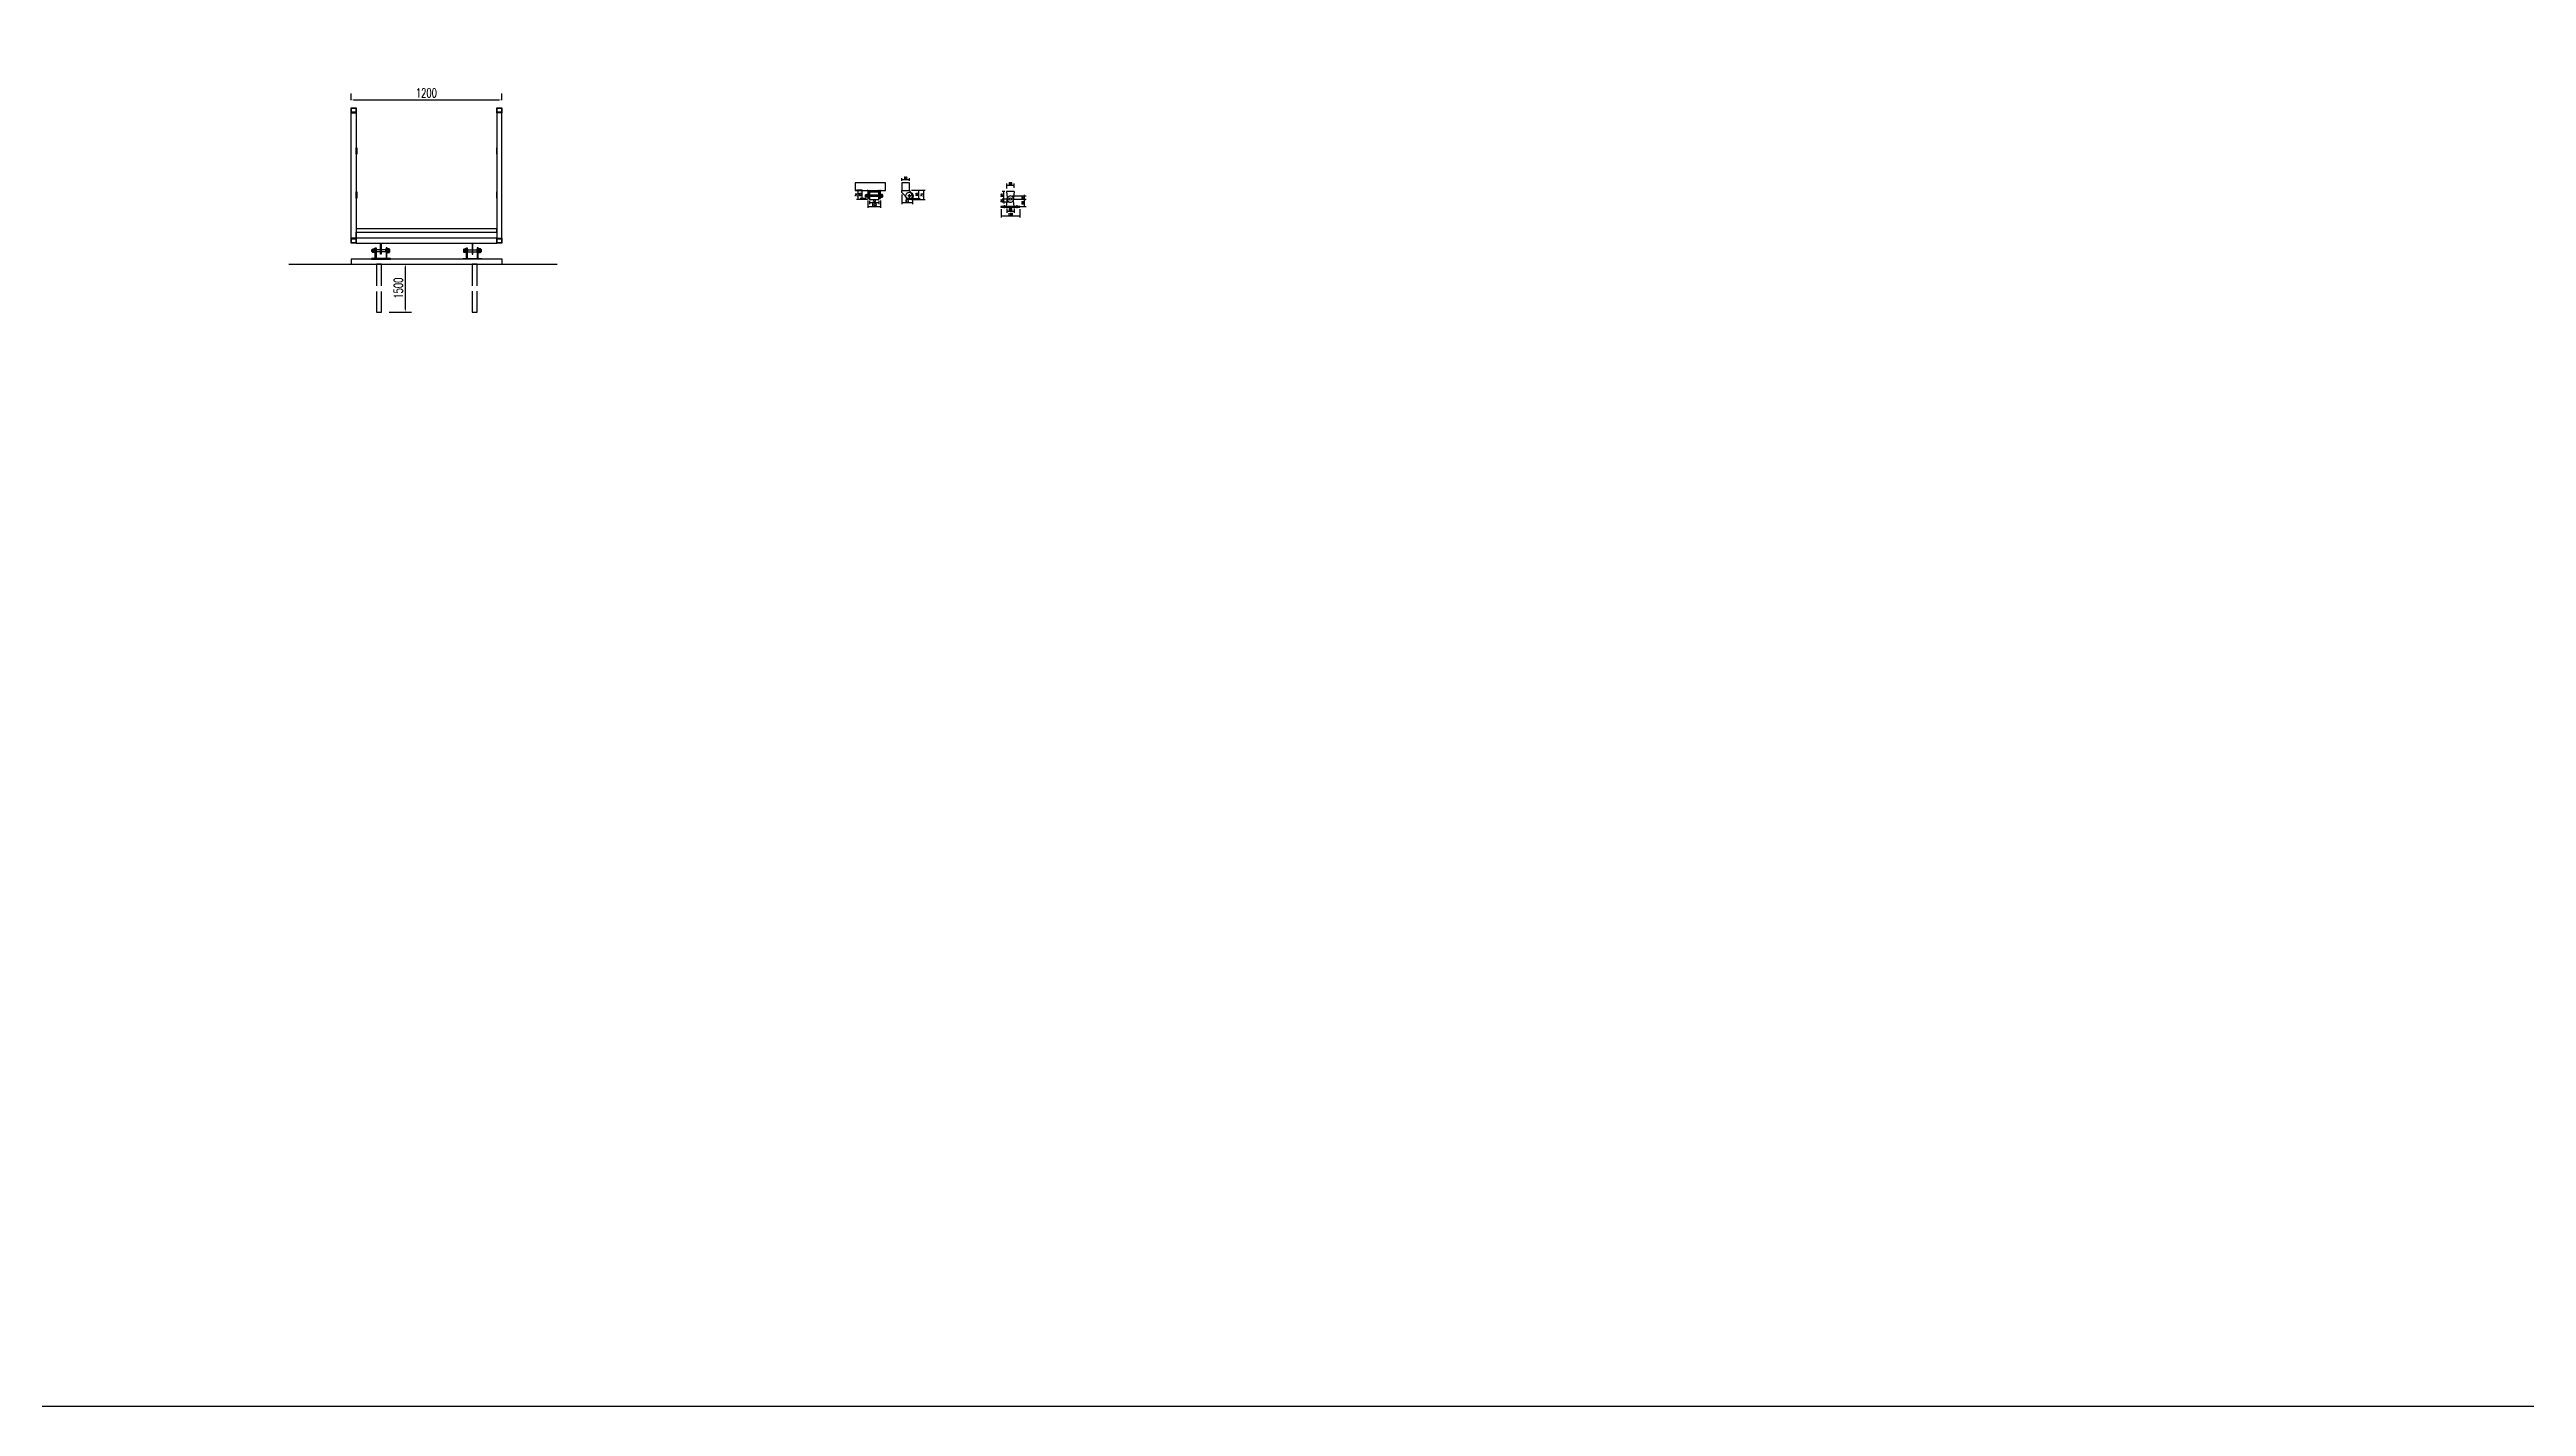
# Model space of a CAD drawing. Header units: millimetres. Extents: x -1442555 to 442606, y 1365385 to 2223627.
# Drawn here: x 353222 to 372940, y 1537524 to 1548327 of the extents above; entities that cross this region are included whole.
import ezdxf

# ---------------------------------------------------------------- set-up
doc = ezdxf.new("R2010")
doc.units = ezdxf.units.MM
doc.header["$LTSCALE"] = 10
doc.linetypes.add('ACAD_ISO03W100', pattern=[30, 12, -18])
doc.linetypes.add('CENTER2', pattern=[28.575, 19.05, -3.175, 3.175, -3.175])
doc.layers.get('0').update_dxf_attribs({"linetype": 'CONTINUOUS'})
doc.layers.get('DEFPOINTS').update_dxf_attribs({"linetype": 'CONTINUOUS'})
for name, color, linetype in [('00-HATCH(填充)', 250, 'CONTINUOUS'), ('W-STEEL_FRAME钢架', 3, 'CONTINUOUS'), ('W-WOOD_FLOOR木地板', 30, 'CONTINUOUS')]:
    doc.layers.add(name, color=color, linetype=linetype)
doc.styles.add('STANDARD_T3', font='simplex.shx', dxfattribs={"width": 0.7, "bigfont": 'gbcbig.shx'})
doc.dimstyles.new('W&&20', dxfattribs={"dimtxt": 70, "dimasz": 20, "dimexe": 50, "dimexo": 60, "dimgap": 20, "dimtad": 1, "dimdec": 0, "dimzin": 0, "dimdsep": 46, "dimtxsty": 'STANDARD_T3', "dimcen": 0.09, "dimclrd": 1, "dimclre": 1, "dimclrt": 7, "dimazin": 2, "dimtfac": 1, "dimtdec": 0, "dimtix": 1, "dimtmove": 2, "dimatfit": 3, "dimfxl": 100, "dimtolj": 1, "dimtzin": 0, "dimarcsym": 0})
doc.dimstyles.new('W&&5', dxfattribs={"dimtxt": 17.5, "dimasz": 5, "dimexe": 12.5, "dimexo": 15, "dimgap": 5, "dimtad": 1, "dimdec": 0, "dimzin": 0, "dimdsep": 46, "dimtxsty": 'STANDARD_T3', "dimcen": 0.09, "dimclrd": 1, "dimclre": 1, "dimclrt": 7, "dimazin": 2, "dimtfac": 1, "dimtdec": 0, "dimtix": 1, "dimtmove": 2, "dimatfit": 3, "dimfxl": 100, "dimtolj": 1, "dimtzin": 0, "dimarcsym": 0})

# ---------------------------------------------------------------- blocks, each defined once
blk = doc.blocks.new('*D265')
at = {"color": 1, "lineweight": -2, "transparency": 16777216}
for p, q in [((355926, 1546618), (356104, 1546618)), ((356054, 1546598), (356054, 1546257)), ((355926, 1546237), (356104, 1546237))]:
    blk.add_line(p, q, dxfattribs=at)
at = {"color": 1, "transparency": 16777216}
for points in [[(356051, 1546598), (356058, 1546598), (356054, 1546618)], [(356051, 1546257), (356058, 1546257), (356054, 1546237)]]:
    blk.add_solid(points, dxfattribs=at)
at = {"layer": 'DEFPOINTS', "color": 0, "transparency": 16777216}
for p in [(355866, 1546618), (355866, 1546237), (356054, 1546237)]:
    blk.add_point(p, dxfattribs=at)
at = {"color": 7, "transparency": 16777216, "insert": (355999, 1546427), "char_height": 70, "attachment_point": 5, "rotation": 90, "style": 'STANDARD_T3'}
blk.add_mtext('\\A1;1500', dxfattribs=at)
blk = doc.blocks.new('*D266')
at = {"color": 1, "lineweight": -2, "transparency": 16777216}
for p, q in [((355623, 1547924), (355623, 1547976)), ((355643, 1547926), (356802, 1547926)), ((356822, 1547924), (356822, 1547976))]:
    blk.add_line(p, q, dxfattribs=at)
at = {"color": 1, "transparency": 16777216}
for points in [[(355643, 1547929), (355643, 1547922), (355623, 1547926)], [(356802, 1547929), (356802, 1547922), (356822, 1547926)]]:
    blk.add_solid(points, dxfattribs=at)
at = {"layer": 'DEFPOINTS', "color": 0, "transparency": 16777216}
for p in [(355623, 1547864, 0), (356822, 1547926), (356822, 1547864, 0)]:
    blk.add_point(p, dxfattribs=at)
at = {"color": 7, "transparency": 16777216, "insert": (356222, 1547981), "char_height": 70, "attachment_point": 5, "style": 'STANDARD_T3'}
blk.add_mtext('\\A1;1200', dxfattribs=at)
blk = doc.blocks.new('*D270')
at = {"color": 1, "lineweight": -2, "transparency": 16777216}
for p, q in [((360842, 1547221), (360842, 1547259)), ((360902, 1547226), (360902, 1547259)), ((360847, 1547246), (360897, 1547246))]:
    blk.add_line(p, q, dxfattribs=at)
at = {"color": 1, "transparency": 16777216}
for points in [[(360847, 1547247), (360847, 1547246), (360842, 1547246)], [(360897, 1547247), (360897, 1547246), (360902, 1547246)]]:
    blk.add_solid(points, dxfattribs=at)
at = {"layer": 'DEFPOINTS', "color": 0, "transparency": 16777216}
for p in [(360842, 1547206), (360902, 1547246), (360902, 1547211)]:
    blk.add_point(p, dxfattribs=at)
at = {"color": 7, "transparency": 16777216, "insert": (360872, 1547260), "char_height": 17.5, "attachment_point": 5, "style": 'STANDARD_T3'}
blk.add_mtext('\\A1;60', dxfattribs=at)
blk = doc.blocks.new('*D271')
at = {"color": 1, "lineweight": -2, "transparency": 16777216}
for p, q in [((360827, 1547196), (360806, 1547196)), ((360857, 1547136), (360806, 1547136)), ((360818, 1547141), (360818, 1547191))]:
    blk.add_line(p, q, dxfattribs=at)
at = {"color": 1, "transparency": 16777216}
for points in [[(360817, 1547191), (360819, 1547191), (360818, 1547196)], [(360817, 1547141), (360819, 1547141), (360818, 1547136)]]:
    blk.add_solid(points, dxfattribs=at)
at = {"layer": 'DEFPOINTS', "color": 0, "transparency": 16777216}
for p in [(360818, 1547196), (360842, 1547196), (360872, 1547136)]:
    blk.add_point(p, dxfattribs=at)
at = {"color": 7, "transparency": 16777216, "insert": (360805, 1547166), "char_height": 17.5, "attachment_point": 5, "rotation": 90, "style": 'STANDARD_T3'}
blk.add_mtext('\\A1;60', dxfattribs=at)
blk = doc.blocks.new('*D272')
at = {"color": 1, "lineweight": -2, "transparency": 16777216}
for p, q in [((360857, 1547136), (360806, 1547136)), ((360857, 1547111), (360806, 1547111)), ((360818, 1547141), (360818, 1547146)), ((360818, 1547111), (360818, 1547136)), ((360818, 1547106), (360818, 1547101))]:
    blk.add_line(p, q, dxfattribs=at)
at = {"color": 1, "transparency": 16777216}
for points in [[(360817, 1547141), (360819, 1547141), (360818, 1547136)], [(360817, 1547106), (360819, 1547106), (360818, 1547111)]]:
    blk.add_solid(points, dxfattribs=at)
at = {"layer": 'DEFPOINTS', "color": 0, "transparency": 16777216}
for p in [(360818, 1547136), (360872, 1547136), (360872, 1547111)]:
    blk.add_point(p, dxfattribs=at)
at = {"color": 7, "transparency": 16777216, "insert": (360805, 1547123), "char_height": 17.5, "attachment_point": 5, "rotation": 90, "style": 'STANDARD_T3'}
blk.add_mtext('\\A1;25', dxfattribs=at)
blk = doc.blocks.new('*D267')
at = {"color": 1, "lineweight": -2, "transparency": 16777216}
for p, q in [((360887, 1547161), (360996, 1547161)), ((360887, 1547136), (360996, 1547136)), ((360984, 1547166), (360984, 1547171)), ((360984, 1547136), (360984, 1547161)), ((360984, 1547131), (360984, 1547126))]:
    blk.add_line(p, q, dxfattribs=at)
at = {"color": 1, "transparency": 16777216}
for points in [[(360983, 1547166), (360985, 1547166), (360984, 1547161)], [(360983, 1547131), (360985, 1547131), (360984, 1547136)]]:
    blk.add_solid(points, dxfattribs=at)
at = {"layer": 'DEFPOINTS', "color": 0, "transparency": 16777216}
for p in [(360872, 1547161), (360872, 1547136), (360984, 1547161)]:
    blk.add_point(p, dxfattribs=at)
at = {"color": 7, "transparency": 16777216, "insert": (360970, 1547148), "char_height": 17.5, "attachment_point": 5, "rotation": 90, "style": 'STANDARD_T3'}
blk.add_mtext('\\A1;25', dxfattribs=at)
blk = doc.blocks.new('*D268')
at = {"color": 1, "lineweight": -2, "transparency": 16777216}
for p, q in [((360927, 1547136), (360996, 1547136)), ((360927, 1547076), (360996, 1547076)), ((360984, 1547081), (360984, 1547131))]:
    blk.add_line(p, q, dxfattribs=at)
at = {"color": 1, "transparency": 16777216}
for points in [[(360983, 1547131), (360985, 1547131), (360984, 1547136)], [(360983, 1547081), (360985, 1547081), (360984, 1547076)]]:
    blk.add_solid(points, dxfattribs=at)
at = {"layer": 'DEFPOINTS', "color": 0, "transparency": 16777216}
for p in [(360912, 1547136), (360912, 1547076), (360984, 1547136)]:
    blk.add_point(p, dxfattribs=at)
at = {"color": 7, "transparency": 16777216, "insert": (360970, 1547106), "char_height": 17.5, "attachment_point": 5, "rotation": 90, "style": 'STANDARD_T3'}
blk.add_mtext('\\A1;60', dxfattribs=at)
blk = doc.blocks.new('*D269')
at = {"color": 1, "lineweight": -2, "transparency": 16777216}
for p, q in [((360842, 1547061), (360842, 1547028)), ((360902, 1547061), (360902, 1547028)), ((360847, 1547040), (360897, 1547040))]:
    blk.add_line(p, q, dxfattribs=at)
at = {"color": 1, "transparency": 16777216}
for points in [[(360847, 1547041), (360847, 1547040), (360842, 1547040)], [(360897, 1547041), (360897, 1547040), (360902, 1547040)]]:
    blk.add_solid(points, dxfattribs=at)
at = {"layer": 'DEFPOINTS', "color": 0, "transparency": 16777216}
for p in [(360842, 1547076), (360902, 1547076), (360902, 1547040)]:
    blk.add_point(p, dxfattribs=at)
at = {"color": 7, "transparency": 16777216, "insert": (360872, 1547054), "char_height": 17.5, "attachment_point": 5, "style": 'STANDARD_T3'}
blk.add_mtext('\\A1;60', dxfattribs=at)
blk = doc.blocks.new('*D273')
at = {"color": 1, "lineweight": -2, "transparency": 16777216}
for p, q in [((360797, 1547057), (360797, 1546990)), ((360947, 1547057), (360947, 1546990)), ((360802, 1547003), (360942, 1547003))]:
    blk.add_line(p, q, dxfattribs=at)
at = {"color": 1, "transparency": 16777216}
for points in [[(360802, 1547003), (360802, 1547002), (360797, 1547003)], [(360942, 1547003), (360942, 1547002), (360947, 1547003)]]:
    blk.add_solid(points, dxfattribs=at)
at = {"layer": 'DEFPOINTS', "color": 0, "transparency": 16777216}
for p in [(360797, 1547072, 0), (360947, 1547072, 0), (360947, 1547003)]:
    blk.add_point(p, dxfattribs=at)
at = {"color": 7, "transparency": 16777216, "insert": (360872, 1547016), "char_height": 17.5, "attachment_point": 5, "style": 'STANDARD_T3'}
blk.add_mtext('\\A1;150', dxfattribs=at)
blk = doc.blocks.new('*D277')
at = {"color": 1, "lineweight": -2, "transparency": 16777216}
for p, q in [((359692, 1547206), (359676, 1547206)), ((359722, 1547141), (359676, 1547141)), ((359689, 1547201), (359689, 1547146))]:
    blk.add_line(p, q, dxfattribs=at)
at = {"color": 1, "transparency": 16777216}
for points in [[(359688, 1547201), (359689, 1547201), (359689, 1547206)], [(359688, 1547146), (359689, 1547146), (359689, 1547141)]]:
    blk.add_solid(points, dxfattribs=at)
at = {"layer": 'DEFPOINTS', "color": 0, "transparency": 16777216}
for p in [(359689, 1547141), (359707, 1547206), (359737, 1547141)]:
    blk.add_point(p, dxfattribs=at)
at = {"color": 7, "transparency": 16777216, "insert": (359675, 1547173), "char_height": 17.5, "attachment_point": 5, "rotation": 90, "style": 'STANDARD_T3'}
blk.add_mtext('\\A1;65', dxfattribs=at)
blk = doc.blocks.new('*D274')
at = {"color": 1, "lineweight": -2, "transparency": 16777216}
for p, q in [((359692, 1547206), (359645, 1547206)), ((359735, 1547132), (359645, 1547132)), ((359658, 1547201), (359658, 1547137))]:
    blk.add_line(p, q, dxfattribs=at)
at = {"color": 1, "transparency": 16777216}
for points in [[(359657, 1547201), (359659, 1547201), (359658, 1547206)], [(359657, 1547137), (359659, 1547137), (359658, 1547132)]]:
    blk.add_solid(points, dxfattribs=at)
at = {"layer": 'DEFPOINTS', "color": 0, "transparency": 16777216}
for p in [(359658, 1547132), (359707, 1547206), (359750, 1547132)]:
    blk.add_point(p, dxfattribs=at)
at = {"color": 7, "transparency": 16777216, "insert": (359644, 1547169), "char_height": 17.5, "attachment_point": 5, "rotation": 90, "style": 'STANDARD_T3'}
blk.add_mtext('\\A1;74', dxfattribs=at)
blk = doc.blocks.new('*D275')
at = {"color": 1, "lineweight": -2, "transparency": 16777216}
for p, q in [((359737, 1547126), (359737, 1547066)), ((359742, 1547078), (359832, 1547078)), ((359837, 1547126), (359837, 1547066))]:
    blk.add_line(p, q, dxfattribs=at)
at = {"color": 1, "transparency": 16777216}
for points in [[(359742, 1547079), (359742, 1547077), (359737, 1547078)], [(359832, 1547079), (359832, 1547077), (359837, 1547078)]]:
    blk.add_solid(points, dxfattribs=at)
at = {"layer": 'DEFPOINTS', "color": 0, "transparency": 16777216}
for p in [(359737, 1547141), (359837, 1547141), (359837, 1547078)]:
    blk.add_point(p, dxfattribs=at)
at = {"color": 7, "transparency": 16777216, "insert": (359787, 1547092), "char_height": 17.5, "attachment_point": 5, "style": 'STANDARD_T3'}
blk.add_mtext('\\A1;100', dxfattribs=at)
blk = doc.blocks.new('*D276')
at = {"color": 1, "lineweight": -2, "transparency": 16777216}
for p, q in [((360008, 1547281), (360008, 1547303)), ((360013, 1547291), (360063, 1547291)), ((360068, 1547281), (360068, 1547303))]:
    blk.add_line(p, q, dxfattribs=at)
at = {"color": 1, "transparency": 16777216}
for points in [[(360013, 1547291), (360013, 1547290), (360008, 1547291)], [(360063, 1547291), (360063, 1547290), (360068, 1547291)]]:
    blk.add_solid(points, dxfattribs=at)
at = {"layer": 'DEFPOINTS', "color": 0, "transparency": 16777216}
for p in [(360008, 1547266), (360068, 1547291), (360068, 1547266)]:
    blk.add_point(p, dxfattribs=at)
at = {"color": 7, "transparency": 16777216, "insert": (360038, 1547304), "char_height": 17.5, "attachment_point": 5, "style": 'STANDARD_T3'}
blk.add_mtext('\\A1;60', dxfattribs=at)
blk = doc.blocks.new('*D278')
at = {"color": 1, "lineweight": -2, "transparency": 16777216}
for p, q in [((359750, 1547122), (359750, 1547097)), ((359755, 1547110), (359820, 1547110)), ((359825, 1547122), (359825, 1547097))]:
    blk.add_line(p, q, dxfattribs=at)
at = {"color": 1, "transparency": 16777216}
for points in [[(359755, 1547111), (359755, 1547109), (359750, 1547110)], [(359820, 1547111), (359820, 1547109), (359825, 1547110)]]:
    blk.add_solid(points, dxfattribs=at)
at = {"layer": 'DEFPOINTS', "color": 0, "transparency": 16777216}
for p in [(359750, 1547137), (359825, 1547137), (359825, 1547110)]:
    blk.add_point(p, dxfattribs=at)
at = {"color": 7, "transparency": 16777216, "insert": (359787, 1547124), "char_height": 17.5, "attachment_point": 5, "style": 'STANDARD_T3'}
blk.add_mtext('\\A1;75', dxfattribs=at)
blk = doc.blocks.new('*D279')
at = {"color": 1, "lineweight": -2, "transparency": 16777216}
for p, q in [((360083, 1547206), (360153, 1547206)), ((360094, 1547141), (360153, 1547141)), ((360141, 1547201), (360141, 1547146))]:
    blk.add_line(p, q, dxfattribs=at)
at = {"color": 1, "transparency": 16777216}
for points in [[(360140, 1547201), (360142, 1547201), (360141, 1547206)], [(360140, 1547146), (360142, 1547146), (360141, 1547141)]]:
    blk.add_solid(points, dxfattribs=at)
at = {"layer": 'DEFPOINTS', "color": 0, "transparency": 16777216}
for p in [(360068, 1547206), (360079, 1547141), (360141, 1547141)]:
    blk.add_point(p, dxfattribs=at)
at = {"color": 7, "transparency": 16777216, "insert": (360127, 1547173), "char_height": 17.5, "attachment_point": 5, "rotation": 90, "style": 'STANDARD_T3'}
blk.add_mtext('\\A1;65', dxfattribs=at)
blk = doc.blocks.new('*D280')
at = {"color": 1, "lineweight": -2, "transparency": 16777216}
for p, q in [((360008, 1547173), (360008, 1547096)), ((360013, 1547109), (360087, 1547109)), ((360092, 1547141), (360092, 1547096))]:
    blk.add_line(p, q, dxfattribs=at)
at = {"color": 1, "transparency": 16777216}
for points in [[(360013, 1547110), (360013, 1547108), (360008, 1547109)], [(360087, 1547110), (360087, 1547108), (360092, 1547109)]]:
    blk.add_solid(points, dxfattribs=at)
at = {"layer": 'DEFPOINTS', "color": 0, "transparency": 16777216}
for p in [(360008, 1547188), (360092, 1547156), (360092, 1547109)]:
    blk.add_point(p, dxfattribs=at)
at = {"color": 7, "transparency": 16777216, "insert": (360050, 1547123), "char_height": 17.5, "attachment_point": 5, "style": 'STANDARD_T3'}
blk.add_mtext('\\A1;83', dxfattribs=at)
blk = doc.blocks.new('*D281')
at = {"color": 1, "lineweight": -2, "transparency": 16777216}
for p, q in [((360083, 1547132), (360193, 1547132)), ((360098, 1547206), (360193, 1547206)), ((360180, 1547201), (360180, 1547137))]:
    blk.add_line(p, q, dxfattribs=at)
at = {"color": 1, "transparency": 16777216}
for points in [[(360179, 1547201), (360181, 1547201), (360180, 1547206)], [(360179, 1547137), (360181, 1547137), (360180, 1547132)]]:
    blk.add_solid(points, dxfattribs=at)
at = {"layer": 'DEFPOINTS', "color": 0, "transparency": 16777216}
for p in [(360068, 1547132), (360083, 1547206), (360180, 1547132)]:
    blk.add_point(p, dxfattribs=at)
at = {"color": 7, "transparency": 16777216, "insert": (360166, 1547169), "char_height": 17.5, "attachment_point": 5, "rotation": 90, "style": 'STANDARD_T3'}
blk.add_mtext('\\A1;74', dxfattribs=at)

msp = doc.modelspace()

# ---------------------------------------------------------------- linework, layer by layer
at = {"color": 4}
for p, q in [((359721.2, 1547162.2), (359717.2, 1547162.2)), ((359718.2, 1547168.2), (359721.2, 1547168.2)), ((359721.2, 1547156.2), (359718.2, 1547156.2)), ((355794.1, 1546724.9, 0), (355788.8, 1546724.9, 0)), ((355790.1, 1546732.9, 0), (355794.1, 1546732.9, 0)), ((355794.1, 1546716.9, 0), (355790.1, 1546716.9, 0)), ((356659, 1546732.9, 0), (356655, 1546732.9, 0)), ((356655, 1546724.9, 0), (356660.3, 1546724.9, 0)), ((356655, 1546716.9, 0), (356659, 1546716.9, 0))]:
    msp.add_line(p, q, dxfattribs=at)
for p, q in [((359730.2, 1547167.7), (359723.2, 1547167.7)), ((359723.2, 1547156.7), (359730.2, 1547156.7)), ((359734.2, 1547165.5), (359730.2, 1547162.2)), ((359734.2, 1547163.2), (359730.2, 1547159.9)), ((359732.2, 1547205.7), (359842.2, 1547205.7)), ((359737.2, 1547200.7), (359737.2, 1547140.7)), ((359827.2, 1547200.7), (359827.2, 1547140.7)), ((359827.2, 1547140.7), (359837.2, 1547140.7)), ((359837.2, 1547140.7), (359837.2, 1547200.7)), ((359840.2, 1547165.5), (359844.2, 1547162.2)), ((359840.2, 1547163.2), (359844.2, 1547159.9)), ((359844.2, 1547167.7), (359851.2, 1547167.7)), ((359851.2, 1547156.7), (359844.2, 1547156.7)), ((359853.2, 1547169.2), (359853.2, 1547155.2)), ((360911.5, 1547075.9, 0), (360831.5, 1547075.9, 0)), ((360911.6, 1547075.9, 0), (360831.6, 1547075.9, 0)), ((360901.5, 1547195.9, 0), (360841.5, 1547195.9, 0)), ((360841.5, 1547195.9, 0), (360849.1, 1547124.9, 0)), ((360841.5, 1547075.9, 0), (360849.1, 1547147, 0)), ((360901.5, 1547075.9, 0), (360841.5, 1547075.9, 0)), ((360901.5, 1547195.9, 0), (360893.9, 1547124.9, 0)), ((360901.5, 1547075.9, 0), (360893.9, 1547147, 0)), ((355806.1, 1546732.3, 0), (355796.8, 1546732.3, 0)), ((355796.8, 1546717.6, 0), (355806.1, 1546717.6, 0)), ((355811.5, 1546729.4, 0), (355806.1, 1546724.9, 0)), ((355811.5, 1546726.3, 0), (355806.1, 1546721.9, 0)), ((355911.6, 1546729.4, 0), (355917, 1546724.9, 0)), ((355911.6, 1546726.3, 0), (355917, 1546721.9, 0)), ((355917, 1546732.3, 0), (355926.3, 1546732.3, 0)), ((355926.3, 1546717.6, 0), (355917, 1546717.6, 0)), ((355929, 1546734.3, 0), (355929, 1546715.6, 0)), ((356520.2, 1546734.3, 0), (356520.2, 1546715.6, 0)), ((356532.2, 1546732.3, 0), (356522.8, 1546732.3, 0)), ((356522.8, 1546717.6, 0), (356532.2, 1546717.6, 0)), ((356537.5, 1546729.4, 0), (356532.2, 1546724.9, 0)), ((356537.5, 1546726.3, 0), (356532.2, 1546721.9, 0)), ((356637.6, 1546729.4, 0), (356643, 1546724.9, 0)), ((356637.6, 1546726.3, 0), (356643, 1546721.9, 0)), ((356643, 1546732.3, 0), (356652.3, 1546732.3, 0)), ((356652.3, 1546717.6, 0), (356643, 1546717.6, 0))]:
    msp.add_line(p, q)
at = {"color": 1}
for p, q in [((359747.2, 1547168.7), (359737.2, 1547168.7)), ((359737.2, 1547154.7), (359747.2, 1547154.7)), ((359837.2, 1547168.7), (359827.2, 1547168.7)), ((359837.2, 1547154.7), (359827.2, 1547154.7)), ((355828.8, 1546733.6, 0), (355815.5, 1546733.6, 0)), ((355815.5, 1546714.9, 0), (355828.8, 1546714.9, 0)), ((355907.6, 1546733.6, 0), (355894.3, 1546733.6, 0)), ((355907.6, 1546714.9, 0), (355894.3, 1546714.9, 0)), ((356541.5, 1546733.6, 0), (356554.8, 1546733.6, 0)), ((356541.5, 1546714.9, 0), (356554.8, 1546714.9, 0)), ((356620.3, 1546733.6, 0), (356633.6, 1546733.6, 0)), ((356633.6, 1546714.9, 0), (356620.3, 1546714.9, 0))]:
    msp.add_line(p, q, dxfattribs=at)
at = {"color": 6, "linetype": 'ACAD_ISO03W100'}
for p, q in [((359837.2, 1547167.7), (359737.2, 1547167.7)), ((359837.2, 1547155.7), (359737.2, 1547155.7)), ((355907.6, 1546732.2, 0), (355815.5, 1546732.2, 0)), ((355907.6, 1546716.2, 0), (355815.5, 1546716.2, 0)), ((356541.5, 1546732.2, 0), (356633.6, 1546732.2, 0)), ((356541.5, 1546716.2, 0), (356633.6, 1546716.2, 0))]:
    msp.add_line(p, q, dxfattribs=at)
at = {"color": 2}
for p, q in [((359737.2, 1547161.7), (359747.2, 1547161.7)), ((359827.2, 1547161.7), (359837.2, 1547161.7)), ((355815.5, 1546724.2, 0), (355828.8, 1546724.2, 0)), ((355894.3, 1546724.2, 0), (355907.6, 1546724.2, 0)), ((356554.8, 1546724.2, 0), (356541.5, 1546724.2, 0)), ((356633.6, 1546724.2, 0), (356620.3, 1546724.2, 0))]:
    msp.add_line(p, q, dxfattribs=at)
at = {"color": 3, "linetype": 'CENTER2'}
for p, q in [((360821.6, 1547086.9, 0), (360821.6, 1547062.6, 0)), ((360921.6, 1547086.9, 0), (360921.6, 1547062.6, 0))]:
    msp.add_line(p, q, dxfattribs=at)
for points in [[(334676.1, 1559130), (402605.8, 1559130), (402605.8, 1537523.6), (334676.1, 1537523.6)], [(359635.9, 1547205.7), (359878.2, 1547205.7), (359878.2, 1547265.7), (359635.9, 1547265.7)], [(360008.3, 1547205.7), (360068.3, 1547205.7), (360068.3, 1547265.7), (360008.3, 1547265.7)], [(359717.2, 1547167.2), (359719.2, 1547169.2), (359719.2, 1547155.2), (359717.2, 1547157.2)], [(359721.2, 1547170.7), (359721.2, 1547167.7), (359721.2, 1547156.7), (359721.2, 1547153.7)], [(359853.2, 1547170.7), (359853.2, 1547167.7), (359853.2, 1547156.7), (359853.2, 1547153.7)]]:
    msp.add_lwpolyline(points, close=True)
at = {"elevation": 0}
for points in [[(355622.6, 1547863.9), (355662.6, 1547863.9), (355662.6, 1547823.9), (355622.6, 1547823.9)], [(355625.6, 1547860.9), (355659.6, 1547860.9), (355659.6, 1547826.9), (355625.6, 1547826.9)], [(356782.4, 1547863.9), (356822.4, 1547863.9), (356822.4, 1547823.9), (356782.4, 1547823.9)], [(356785.4, 1547860.9), (356819.4, 1547860.9), (356819.4, 1547826.9), (356785.4, 1547826.9)], [(355622.6, 1547823.9), (355662.6, 1547823.9), (355662.4, 1546823.9), (355622.4, 1546823.9)], [(356822.4, 1547823.9), (356782.4, 1547823.9), (356782.4, 1546823.9), (356822.4, 1546823.9)], [(360946.5, 1547075.9), (360796.5, 1547075.9), (360796.6, 1547071.9), (360946.6, 1547071.9)], [(360813.6, 1547075.9), (360829.6, 1547075.9), (360829.6, 1547071.9), (360813.6, 1547071.9)], [(360913.6, 1547075.9), (360929.6, 1547075.9), (360929.6, 1547071.9), (360913.6, 1547071.9)], [(355622.4, 1546823.9), (355662.4, 1546823.9), (355662.4, 1546783.9), (355622.4, 1546783.9)], [(355625.4, 1546820.9), (355659.4, 1546820.9), (355659.4, 1546786.9), (355625.4, 1546786.9)], [(356782.6, 1546823.9), (355662.4, 1546823.9), (355662.4, 1546783.9), (356782.6, 1546783.9)], [(355936.5, 1546663.8), (355786.5, 1546663.8), (355786.5, 1546657.8), (355936.5, 1546657.8)], [(355788.8, 1546731.6), (355791.5, 1546734.3), (355791.5, 1546715.6), (355788.8, 1546718.3)], [(355794.1, 1546736.3), (355794.1, 1546732.3), (355794.1, 1546717.6), (355794.1, 1546713.6)], [(355821.5, 1546663.8), (355815.5, 1546663.9), (355815.5, 1546748.9), (355821.5, 1546748.8)], [(355862.3, 1546698.8), (355856.3, 1546698.9), (355856.3, 1546783.9), (355862.3, 1546783.8)], [(355901.6, 1546663.8), (355907.6, 1546663.9), (355907.6, 1546748.9), (355901.6, 1546748.8)], [(355929, 1546736.3), (355929, 1546732.3), (355929, 1546717.6), (355929, 1546713.6)], [(356512.6, 1546663.8), (356662.6, 1546663.8), (356662.6, 1546657.8), (356512.6, 1546657.8)], [(356520.2, 1546736.3), (356520.2, 1546732.3), (356520.2, 1546717.6), (356520.2, 1546713.6)], [(356547.5, 1546663.8), (356541.5, 1546663.9), (356541.5, 1546748.9), (356547.5, 1546748.8)], [(356586.8, 1546698.8), (356592.8, 1546698.9), (356592.8, 1546783.9), (356586.8, 1546783.8)], [(356627.6, 1546663.8), (356633.6, 1546663.9), (356633.6, 1546748.9), (356627.6, 1546748.8)], [(356655, 1546736.3), (356655, 1546732.3), (356655, 1546717.6), (356655, 1546713.6)], [(356660.3, 1546731.6), (356657.6, 1546734.3), (356657.6, 1546715.6), (356660.3, 1546718.3)], [(356782.4, 1546823.9), (356822.4, 1546823.9), (356822.4, 1546783.9), (356782.4, 1546783.9)], [(356785.4, 1546820.9), (356819.4, 1546820.9), (356819.4, 1546786.9), (356785.4, 1546786.9)]]:
    msp.add_lwpolyline(points, close=True, dxfattribs=at)
for points in [[(359719.2, 1547169.2), (359721.2, 1547169.2), (359721.2, 1547155.2), (359719.2, 1547155.2)], [(359734.2, 1547148.7), (359734.2, 1547176.7), (359737.2, 1547176.7), (359737.2, 1547148.7), (359734.2, 1547148.7), (359734.2, 1547149.7)], [(359840.2, 1547148.7), (359840.2, 1547176.7), (359837.2, 1547176.7), (359837.2, 1547148.7), (359840.2, 1547148.7), (359840.2, 1547149.7)]]:
    msp.add_lwpolyline(points)
for points in [[(359723.2, 1547173.7), (359730.2, 1547173.7), (359730.2, 1547172.7), (359734.2, 1547172.7), (359734.2, 1547151.7), (359730.2, 1547151.7), (359730.2, 1547172.7), (359730.2, 1547150.7), (359723.2, 1547150.7, -0.6666667), (359723.2, 1547156.7, -0.3636364), (359723.2, 1547167.7, -0.6666667)], [(359754.7, 1547131.7), (359819.7, 1547131.7, 0.4142136), (359824.7, 1547136.7), (359824.7, 1547186.7, 0.4142136), (359819.7, 1547191.7), (359754.7, 1547191.7, 0.4142136), (359749.7, 1547186.7), (359749.7, 1547136.7, 0.4142136)], [(359851.2, 1547173.7), (359844.2, 1547173.7), (359844.2, 1547172.7), (359840.2, 1547172.7), (359840.2, 1547151.7), (359844.2, 1547151.7), (359844.2, 1547172.7), (359844.2, 1547150.7), (359851.2, 1547150.7, 0.6666667), (359851.2, 1547156.7, 0.3636364), (359851.2, 1547167.7, 0.6666667)]]:
    msp.add_lwpolyline(points, format="xyb", close=True)
msp.add_lwpolyline([(359737.2, 1547140.7), (359747.2, 1547140.7), (359747.2, 1547200.7, -0.4142136), (359752.2, 1547205.7)], format="xyb")
for points in [[(355791.5, 1546734.3), (355794.1, 1546734.3), (355794.1, 1546715.6), (355791.5, 1546715.6)], [(355811.5, 1546706.9), (355811.5, 1546744.3), (355815.5, 1546744.3), (355815.5, 1546706.9), (355811.5, 1546706.9), (355811.5, 1546708.3)], [(355911.6, 1546706.9), (355911.6, 1546744.3), (355907.6, 1546744.3), (355907.6, 1546706.9), (355911.6, 1546706.9), (355911.6, 1546708.3)], [(356537.5, 1546706.9), (356537.5, 1546744.3), (356541.5, 1546744.3), (356541.5, 1546706.9), (356537.5, 1546706.9), (356537.5, 1546708.3)], [(356637.6, 1546706.9), (356637.6, 1546744.3), (356633.6, 1546744.3), (356633.6, 1546706.9), (356637.6, 1546706.9), (356637.6, 1546708.3)], [(356657.6, 1546734.3), (356655, 1546734.3), (356655, 1546715.6), (356657.6, 1546715.6)]]:
    msp.add_lwpolyline(points, dxfattribs=at)
for points in [[(355796.8, 1546740.3), (355806.1, 1546740.3), (355806.1, 1546738.9), (355811.5, 1546738.9), (355811.5, 1546710.9), (355806.1, 1546710.9), (355806.1, 1546738.9), (355806.1, 1546709.6), (355796.8, 1546709.6, -0.6666667), (355796.8, 1546717.6, -0.3636364), (355796.8, 1546732.3, -0.6666667)], [(355926.3, 1546740.3), (355917, 1546740.3), (355917, 1546738.9), (355911.6, 1546738.9), (355911.6, 1546710.9), (355917, 1546710.9), (355917, 1546738.9), (355917, 1546709.6), (355926.3, 1546709.6, 0.6666667), (355926.3, 1546717.6, 0.3636364), (355926.3, 1546732.3, 0.6666667)], [(356522.8, 1546740.3), (356532.2, 1546740.3), (356532.2, 1546738.9), (356537.5, 1546738.9), (356537.5, 1546710.9), (356532.2, 1546710.9), (356532.2, 1546738.9), (356532.2, 1546709.6), (356522.8, 1546709.6, -0.6666667), (356522.8, 1546717.6, -0.3636364), (356522.8, 1546732.3, -0.6666667)], [(356652.3, 1546740.3), (356643, 1546740.3), (356643, 1546738.9), (356637.6, 1546738.9), (356637.6, 1546710.9), (356643, 1546710.9), (356643, 1546738.9), (356643, 1546709.6), (356652.3, 1546709.6, 0.6666667), (356652.3, 1546717.6, 0.3636364), (356652.3, 1546732.3, 0.6666667)]]:
    msp.add_lwpolyline(points, format="xyb", close=True, dxfattribs=at)
at = {"color": 251, "elevation": 0}
msp.add_lwpolyline([(355126.9, 1546617.8), (357263.7, 1546617.8)], dxfattribs=at)
at = {"lineweight": -3}
msp.add_circle((360068.3, 1547161.7), 30, dxfattribs=at)
msp.add_circle((360871.5, 1547135.9, 0), 9)
msp.add_circle((360871.5, 1547135.9, 0), 9)
msp.add_circle((360871.5, 1547135.9, 0), 9)
msp.add_circle((360871.5, 1547135.9, 0), 9)
for centre, radius, start, end in [((359732.2, 1547200.7), 5, 0, 90), ((359822.2, 1547200.7), 5, 0, 90), ((359842.2, 1547200.7), 5, 90, 180), ((360871.5, 1547135.9, 0), 25, 26.19556, 153.80444), ((360871.5, 1547135.9, 0), 25, 206.19556, 333.80444)]:
    msp.add_arc(centre, radius, start, end)
at = {"layer": '00-HATCH(填充)', "color": 0, "lineweight": -3, "ltscale": 0.5}
for p, q in [((360080.8, 1547161.7), (360055.8, 1547161.7)), ((360068.3, 1547149.2), (360068.3, 1547174.2))]:
    msp.add_line(p, q, dxfattribs=at)
at = {"layer": '00-HATCH(填充)', "color": 0, "lineweight": -3}
msp.add_lwpolyline([(360068.3, 1547205.7), (360091.1, 1547159, -0.2679525), (360090.7, 1547154), (360083.3, 1547142.9, -0.2493247), (360079.1, 1547140.7), (360055.4, 1547140.7, -0.1989124), (360051.8, 1547142.1), (360008.3, 1547188.2), (360008.3, 1547205.7)], format="xyb", close=True, dxfattribs=at)
msp.add_circle((360068.3, 1547161.7), 6, dxfattribs=at)
at = {"layer": 'W-STEEL_FRAME钢架', "elevation": 0}
for points in [[(355662.5, 1547543.8), (355667.5, 1547543.8), (355667.5, 1547493.8), (355662.5, 1547493.8)], [(356782.4, 1547543.8), (356779.4, 1547543.8), (356779.4, 1547493.8), (356782.4, 1547493.8)], [(355662.5, 1547193.8), (355667.5, 1547193.8), (355667.5, 1547143.8), (355662.5, 1547143.8)], [(356782.4, 1547193.9), (356779.4, 1547193.9), (356779.4, 1547143.9), (356782.4, 1547143.9)], [(355662.6, 1546783.9), (356782.6, 1546783.9), (356782.2, 1546823.9), (355662.2, 1546823.9)], [(355624.6, 1546617.8), (356824.6, 1546617.8), (356824.6, 1546657.8), (355624.6, 1546657.8)]]:
    msp.add_lwpolyline(points, close=True, dxfattribs=at)
at = {"layer": 'W-STEEL_FRAME钢架'}
for points in [[(355865.5, 1546445.4), (355865.5, 1546617.8), (355825.5, 1546617.8), (355825.5, 1546445.4)], [(355825.5, 1546400.2), (355825.5, 1546236.7), (355865.5, 1546236.7), (355865.5, 1546400.2)]]:
    msp.add_lwpolyline(points, dxfattribs=at)
at = {"layer": 'W-STEEL_FRAME钢架', "elevation": 0}
for points in [[(356626.4, 1546445.4), (356626.4, 1546617.8), (356586.4, 1546617.8), (356586.4, 1546445.4)], [(356586.4, 1546404.3), (356586.4, 1546236.7), (356626.4, 1546236.7), (356626.4, 1546404.3)]]:
    msp.add_lwpolyline(points, dxfattribs=at)
at = {"layer": 'W-WOOD_FLOOR木地板', "elevation": 0}
for points in [[(355662.4, 1546873.9), (356782.4, 1546873.9), (356782.4, 1546898.9), (355662.4, 1546898.9)], [(355662.4, 1546873.9), (356782.4, 1546873.9), (356782.4, 1546823.9), (355662.4, 1546823.9)]]:
    msp.add_lwpolyline(points, close=True, dxfattribs=at)

# ---------------------------------------------------------------- dimensions: what is measured, and where the dimension line sits
for base, p1, p2, dimstyle, picture, middle in [((356822.4, 1547925.7), (355622.6, 1547863.9, 0), (356822.4, 1547863.9, 0), 'W&&20', '*D266', (356222.5, 1547980.7)), ((360901.5, 1547246.4, 0), (360841.5, 1547205.9, 0), (360901.5, 1547210.9, 0), 'W&&5', '*D270', (360871.5, 1547260.2, 0)), ((359837.2, 1547078.2), (359737.2, 1547140.7), (359837.2, 1547140.7), 'W&&5', '*D275', (359787.2, 1547091.9)), ((359824.7, 1547109.8), (359749.7, 1547136.7), (359824.7, 1547136.7), 'W&&5', '*D278', (359787.2, 1547123.5)), ((360091.6, 1547108.9), (360008.3, 1547188.2), (360091.6, 1547156.4), 'W&&5', '*D280', (360049.9, 1547122.6)), ((360946.6, 1547002.7), (360796.6, 1547071.9, 0), (360946.6, 1547071.9, 0), 'W&&5', '*D273', (360871.6, 1547016.4)), ((360901.5, 1547040.5, 0), (360841.5, 1547075.9, 0), (360901.5, 1547075.9, 0), 'W&&5', '*D269', (360871.5, 1547054.2, 0))]:
    dim = msp.add_linear_dim(base=base, p1=p1, p2=p2, dimstyle=dimstyle)
    dim.commit()
    dim.dimension.update_dxf_attribs({"geometry": picture, "text_midpoint": middle})
for base, p1, p2, angle, picture, middle in [((360068.3, 1547290.5), (360008.3, 1547265.7), (360068.3, 1547265.7), 180, '*D276', (360038.3, 1547304.3)), ((359658, 1547131.7), (359707.4, 1547205.7), (359749.7, 1547131.7), 270, '*D274', (359644.2, 1547168.7)), ((359688.5, 1547140.7), (359707.4, 1547205.7), (359737.2, 1547140.7), 270, '*D277', (359674.8, 1547173.2)), ((360140.8, 1547140.7), (360068.3, 1547205.7), (360079.1, 1547140.7), 270, '*D279', (360127.1, 1547173.2)), ((360180.2, 1547131.7), (360083.3, 1547205.7), (360068.3, 1547131.7), 90, '*D281', (360166.5, 1547168.7)), ((360818.3, 1547195.9, 0), (360871.5, 1547135.9, 0), (360841.5, 1547195.9, 0), 90, '*D271', (360804.6, 1547165.9, 0)), ((360818.3, 1547135.9, 0), (360871.5, 1547110.9, 0), (360871.5, 1547135.9, 0), 90, '*D272', (360804.6, 1547123.4, 0)), ((360983.8, 1547160.9, 0), (360871.5, 1547135.9, 0), (360871.5, 1547160.9, 0), 90, '*D267', (360970, 1547148.4, 0)), ((360983.8, 1547135.9, 0), (360911.5, 1547075.9, 0), (360911.5, 1547135.9, 0), 90, '*D268', (360970, 1547105.9, 0))]:
    dim = msp.add_linear_dim(base=base, p1=p1, p2=p2, angle=angle, dimstyle='W&&5')
    dim.commit()
    dim.dimension.update_dxf_attribs({"geometry": picture, "text_midpoint": middle})
dim = msp.add_linear_dim(base=(356054.4, 1546236.7), p1=(355865.5, 1546617.8), p2=(355865.5, 1546236.7), angle=90, text='1500', dimstyle='W&&20')
dim.commit()
dim.dimension.update_dxf_attribs({"geometry": '*D265', "text_midpoint": (355999.4, 1546427.3)})

doc.saveas('drawing.dxf')
